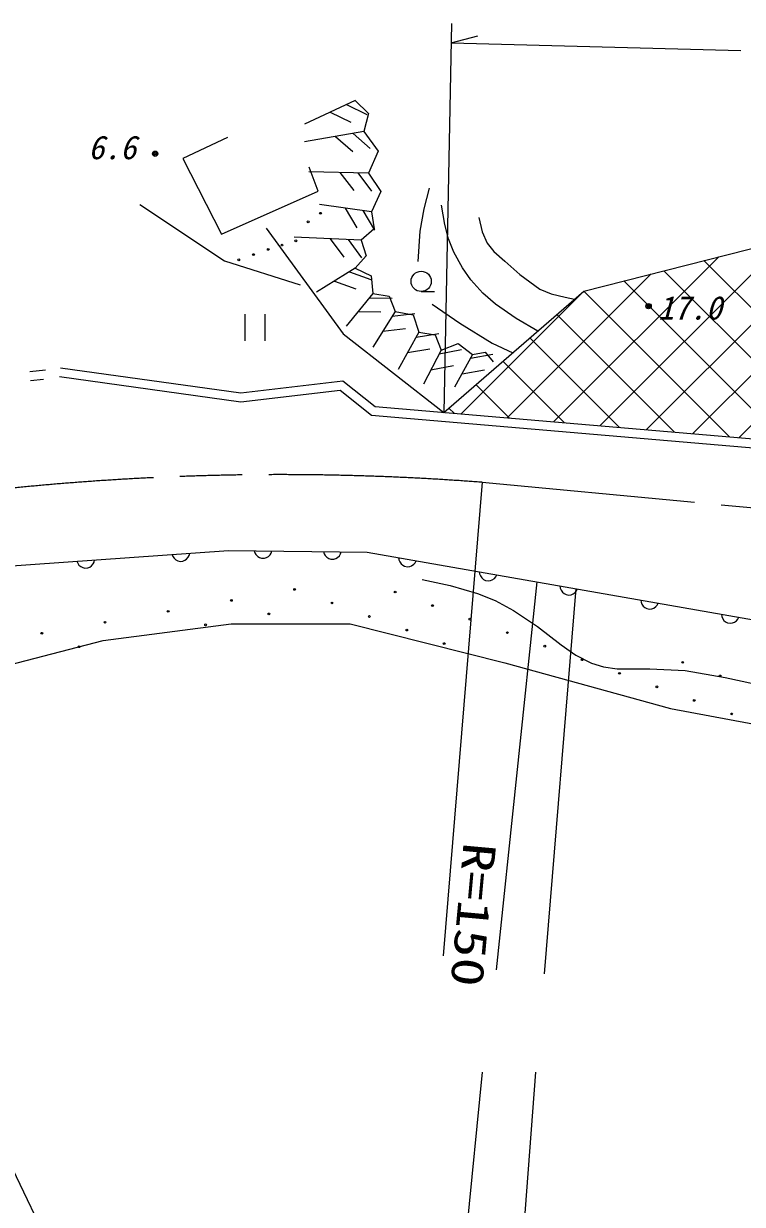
# Model space of a CAD drawing. Units: millimetres, scale not verified. Extents: x 27351 to 680000, y 20000 to 380000.
# Drawn here: x 376306 to 416718, y 264581 to 330962 of the extents above; entities that cross this region are included whole.
import ezdxf
from ezdxf.enums import TextEntityAlignment as Align

# ---------------------------------------------------------------- set-up
doc = ezdxf.new("R2010")
doc.units = ezdxf.units.MM
doc.header["$LTSCALE"] = 1000
doc.linetypes.add('CHAIN', pattern=[18.5, 12, -1.5, 3.5, -1.5])
for name, color, linetype, lineweight in [('M-BGD', 7, 'Continuous', 25), ('M-BMK', 2, 'CHAIN', 13), ('M-STR-HTXT', 7, 'Continuous', 13)]:
    doc.layers.add(name, color=color, linetype=linetype, lineweight=lineweight)
doc.styles.add('ＭＳ ゴシック', font='')
doc.styles.get('ＭＳ ゴシック').set_extended_font_data('MS Gothic')

msp = doc.modelspace()

# ---------------------------------------------------------------- linework, layer by layer
at = {"layer": 'M-BGD'}
for p, q in [((394942, 326649), (392101, 325312)), ((394942, 326649), (395694, 325915)), ((393546, 325993), (394696, 325429)), ((394451, 326418), (395601, 325854)), ((395694, 325915), (395443, 324894)), ((395443, 324894), (392101, 324310)), ((393849, 324616), (394810, 323768)), ((394834, 324788), (395795, 323941)), ((395443, 324894), (396237, 323796)), ((387764, 324558), (385257, 323388)), ((385257, 323388), (387429, 319126)), ((396237, 323796), (395694, 322555)), ((395694, 322555), (392351, 322638)), ((392861, 321549), (392360, 322886)), ((394091, 322595), (394866, 321575)), ((395091, 322570), (395866, 321550)), ((395694, 322555), (396398, 321516)), ((387429, 319126), (392861, 321549)), ((396398, 321516), (395861, 320382)), ((382834, 320797), (387597, 317622)), ((395861, 320382), (392936, 320800)), ((394390, 320592), (395040, 319489)), ((395379, 320451), (396030, 319348)), ((395861, 320382), (396022, 319421)), ((407795, 315921), (425510, 320433)), ((426433, 320417), (413919, 307902)), ((429213, 320368), (416525, 307680)), ((389936, 319460), (394281, 313527)), ((396022, 319421), (395276, 318795)), ((422976, 319787), (411313, 308125)), ((395276, 318795), (391516, 318962)), ((393548, 318871), (394303, 317837)), ((394547, 318827), (395302, 317792)), ((395276, 318795), (395562, 317905)), ((419181, 318821), (408707, 308348)), ((387597, 317622), (391858, 316285)), ((395562, 317905), (394942, 317207)), ((415385, 317854), (406102, 308570)), ((414558, 317643), (425268, 306933)), ((394942, 317207), (392769, 315870)), ((394631, 317015), (395836, 316583)), ((394942, 317207), (395849, 316783)), ((395849, 316783), (395944, 315786)), ((411590, 316887), (403496, 308793)), ((412304, 317069), (422176, 307197)), ((393779, 316491), (394984, 316059)), ((410049, 316495), (419083, 307461)), ((395944, 315786), (394440, 313948)), ((395746, 315544), (397027, 315530)), ((395944, 315786), (396858, 315643)), ((396858, 315643), (397198, 314784)), ((398658, 315901), (399408, 315901)), ((399929, 309097), (407795, 315921)), ((407795, 315921), (400890, 309015)), ((407795, 315921), (415990, 307725)), ((395113, 314770), (396394, 314756)), ((397198, 314784), (395944, 312778)), ((397034, 314521), (398306, 314670)), ((397198, 314784), (398201, 314581)), ((388741, 314634), (388741, 313134)), ((389881, 313134), (389881, 314634)), ((398201, 314581), (398535, 313614)), ((406281, 314607), (412898, 307990)), ((394281, 313527), (399929, 309097)), ((396504, 313673), (397776, 313822)), ((398535, 313614), (397365, 311525)), ((398379, 313336), (399643, 313545)), ((398535, 313614), (399448, 313470)), ((399448, 313470), (399788, 312611)), ((397891, 312464), (399154, 312673)), ((399788, 312611), (400737, 312987)), ((400737, 312987), (401543, 312360)), ((404766, 313293), (409805, 308254)), ((399788, 312611), (398786, 310689)), ((399672, 312389), (400929, 312636)), ((401543, 312360), (400540, 310522)), ((401434, 312160), (402695, 312383)), ((401543, 312360), (402247, 312486)), ((402247, 312486), (402713, 311943)), ((376662, 311398), (377538, 311507)), ((378389, 311610), (388519, 310199)), ((399210, 311502), (400467, 311749)), ((400955, 311282), (402216, 311506)), ((403251, 311979), (406713, 308518)), ((377428, 310959), (376689, 310877)), ((378320, 311115), (388514, 309695)), ((388519, 310199), (394263, 310885)), ((394263, 310885), (396063, 309428)), ((401737, 310666), (403620, 308782)), ((388514, 309695), (394113, 310363)), ((394113, 310363), (395868, 308942)), ((396063, 309428), (439748, 305696)), ((400222, 309352), (400527, 309046)), ((395868, 308942), (439720, 305197)), ((371051, 300149), (387822, 301347)), ((379303, 300739), (379351, 300622)), ((380269, 300687), (380300, 300810)), ((384650, 301120), (384698, 301004)), ((384698, 301004), (384765, 300908)), ((384765, 300908), (384872, 300816)), ((384872, 300816), (384976, 300763)), ((384976, 300763), (385099, 300731)), ((385099, 300731), (385258, 300743)), ((385258, 300743), (385375, 300791)), ((385375, 300791), (385470, 300858)), ((385470, 300858), (385563, 300965)), ((385563, 300965), (385616, 301069)), ((385616, 301069), (385647, 301192)), ((387822, 301347), (395613, 301251)), ((389270, 301329), (389308, 301209)), ((389308, 301209), (389367, 301108)), ((389367, 301108), (389466, 301007)), ((389466, 301007), (389565, 300945)), ((389565, 300945), (389684, 300904)), ((389684, 300904), (389844, 300902)), ((389844, 300902), (389965, 300941)), ((389965, 300941), (390066, 300999)), ((390066, 300999), (390167, 301098)), ((390167, 301098), (390228, 301197)), ((390228, 301197), (390270, 301317)), ((393165, 301281), (393204, 301160)), ((393204, 301160), (393263, 301060)), ((393263, 301060), (393361, 300959)), ((393361, 300959), (393461, 300897)), ((393461, 300897), (393580, 300856)), ((393580, 300856), (393740, 300854)), ((393740, 300854), (393861, 300892)), ((393861, 300892), (393961, 300951)), ((393961, 300951), (394062, 301050)), ((394062, 301050), (394124, 301149)), ((394124, 301149), (394165, 301269)), ((395613, 301251), (418297, 297281)), ((397389, 300940), (397408, 300815)), ((397408, 300815), (397450, 300706)), ((398314, 300656), (398374, 300767)), ((379351, 300622), (379418, 300526)), ((379418, 300526), (379525, 300434)), ((379525, 300434), (379629, 300381)), ((379629, 300381), (379752, 300350)), ((379752, 300350), (379911, 300361)), ((379911, 300361), (380028, 300409)), ((380028, 300409), (380124, 300476)), ((380124, 300476), (380216, 300583)), ((380216, 300583), (380269, 300687)), ((397450, 300706), (397531, 300590)), ((397531, 300590), (397619, 300514)), ((397619, 300514), (397730, 300454)), ((397730, 300454), (397888, 300426)), ((397888, 300426), (398013, 300445)), ((398013, 300445), (398122, 300487)), ((398122, 300487), (398238, 300568)), ((398238, 300568), (398314, 300656)), ((401926, 300146), (401945, 300021)), ((401945, 300021), (401986, 299912)), ((401986, 299912), (402068, 299796)), ((402068, 299796), (402156, 299720)), ((402156, 299720), (402267, 299660)), ((402267, 299660), (402425, 299632)), ((402425, 299632), (402550, 299651)), ((402550, 299651), (402659, 299693)), ((402659, 299693), (402774, 299774)), ((402774, 299774), (402851, 299862)), ((402851, 299862), (402911, 299973)), ((406463, 299352), (406481, 299227)), ((406481, 299227), (406523, 299118)), ((406523, 299118), (406605, 299002)), ((406605, 299002), (406693, 298926)), ((406693, 298926), (406804, 298866)), ((406804, 298866), (406962, 298838)), ((406962, 298838), (407087, 298857)), ((407087, 298857), (407196, 298899)), ((407196, 298899), (407311, 298980)), ((407311, 298980), (407388, 299068)), ((407388, 299068), (407448, 299179)), ((411000, 298558), (411018, 298433)), ((411018, 298433), (411060, 298324)), ((411060, 298324), (411141, 298208)), ((411141, 298208), (411230, 298132)), ((411230, 298132), (411341, 298072)), ((411341, 298072), (411499, 298044)), ((411499, 298044), (411624, 298063)), ((411624, 298063), (411732, 298105)), ((411732, 298105), (411848, 298186)), ((411848, 298186), (411925, 298274)), ((411925, 298274), (411985, 298385)), ((415536, 297764), (415555, 297639)), ((415555, 297639), (415597, 297530)), ((415597, 297530), (415678, 297414)), ((415678, 297414), (415766, 297338)), ((416269, 297311), (416385, 297392)), ((416385, 297392), (416461, 297480)), ((416461, 297480), (416522, 297591)), ((380775, 296277), (387982, 297217)), ((387982, 297217), (394667, 297217)), ((394667, 297217), (403364, 295022)), ((415766, 297338), (415878, 297278)), ((415878, 297278), (416035, 297250)), ((416035, 297250), (416160, 297269)), ((416160, 297269), (416269, 297311)), ((375517, 294905), (380775, 296277)), ((403364, 295022), (412670, 292455)), ((412670, 292455), (423084, 290519))]:
    msp.add_line(p, q, dxfattribs=at)
for points in [[(399113, 321712), (398806, 320549), (398578, 319285), (398471, 317594)], [(405208, 313676), (403990, 314391), (402837, 315184), (402124, 315807), (401458, 316554), (400982, 317228), (400498, 318110), (400202, 318854), (399988, 319674), (399808, 320749)], [(401894, 320054), (402088, 319258), (402375, 318610), (402748, 318157), (403357, 317616), (404207, 316858), (405324, 316040), (405971, 315773), (406752, 315578), (407284, 315477)], [(399273, 315188), (400824, 314118), (402643, 312995), (403809, 312463)], [(398715, 299702), (400295, 299366), (401828, 298927), (402810, 298523), (403857, 297959), (405197, 297060), (406529, 296042), (407360, 295459), (408231, 295005), (408907, 294797), (409683, 294691), (411509, 294694), (413500, 294587), (415749, 294208), (418094, 293703)]]:
    msp.add_lwpolyline(points, dxfattribs=at)
for centre, radius in [((383702, 323649), 150), ((383702, 323649), 90), ((383702, 323649), 30), ((393001, 320302), 50), ((392306, 319820), 50), ((391611, 318751), 50), ((389231, 317975), 50), ((390060, 318269), 50), ((390835, 318510), 50), ((388402, 317681), 50), ((398658, 316471), 570), ((411442, 315077), 150), ((411442, 315077), 90), ((411442, 315077), 30), ((391541, 299153), 50), ((397195, 299007), 50), ((387988, 298537), 50), ((393643, 298391), 50), ((399298, 298245), 50), ((384435, 297921), 50), ((390090, 297775), 50), ((395745, 297629), 50), ((401400, 297483), 50), ((377330, 296690), 50), ((380883, 297306), 50), ((386538, 297160), 50), ((397848, 296868), 50), ((403503, 296722), 50), ((399950, 296106), 50), ((379432, 295929), 50), ((405605, 295960), 50), ((407707, 295198), 50), ((413362, 295052), 50), ((409810, 294437), 50), ((415465, 294291), 50), ((411912, 293675), 50), ((414014, 292914), 50), ((416117, 292152), 50)]:
    msp.add_circle(centre, radius, dxfattribs=at)
at = {"layer": 'M-BMK'}
msp.add_line((402086, 305174), (450559, 300629), dxfattribs=at)
msp.add_arc((390733, 155605), 150000, 85.65934, 103.7198, dxfattribs=at)
at = {"layer": 'M-STR-HTXT'}
for p, q in [((400358, 330962), (399929, 309097)), ((400337, 329886), (401848, 330266)), ((400337, 329886), (416624, 329451)), ((402086, 305174), (399893, 278557)), ((405156, 299581), (402866, 277765)), ((407354, 299196), (405577, 277543)), ((360472, 298201), (378958, 259755)), ((402083, 272020), (400885, 259910)), ((405086, 272020), (404172, 260008))]:
    msp.add_line(p, q, dxfattribs=at)

# ---------------------------------------------------------------- texts
at = {"layer": 'M-BGD', "style": 'ＭＳ ゴシック', "oblique": 15}
for s, p in [('6.6', (379939, 322944)), ('17.0', (411968, 313927))]:
    msp.add_text(s, height=1320, dxfattribs=at).set_placement(p, align=Align.BOTTOM_LEFT)
at = {"layer": 'M-STR-HTXT', "style": 'ＭＳ ゴシック', "width": 1.3}
msp.add_text('R=150', height=1833, rotation=264.8, dxfattribs=at).set_placement((400501, 285032), align=Align.BOTTOM_LEFT)

doc.saveas('drawing.dxf')
